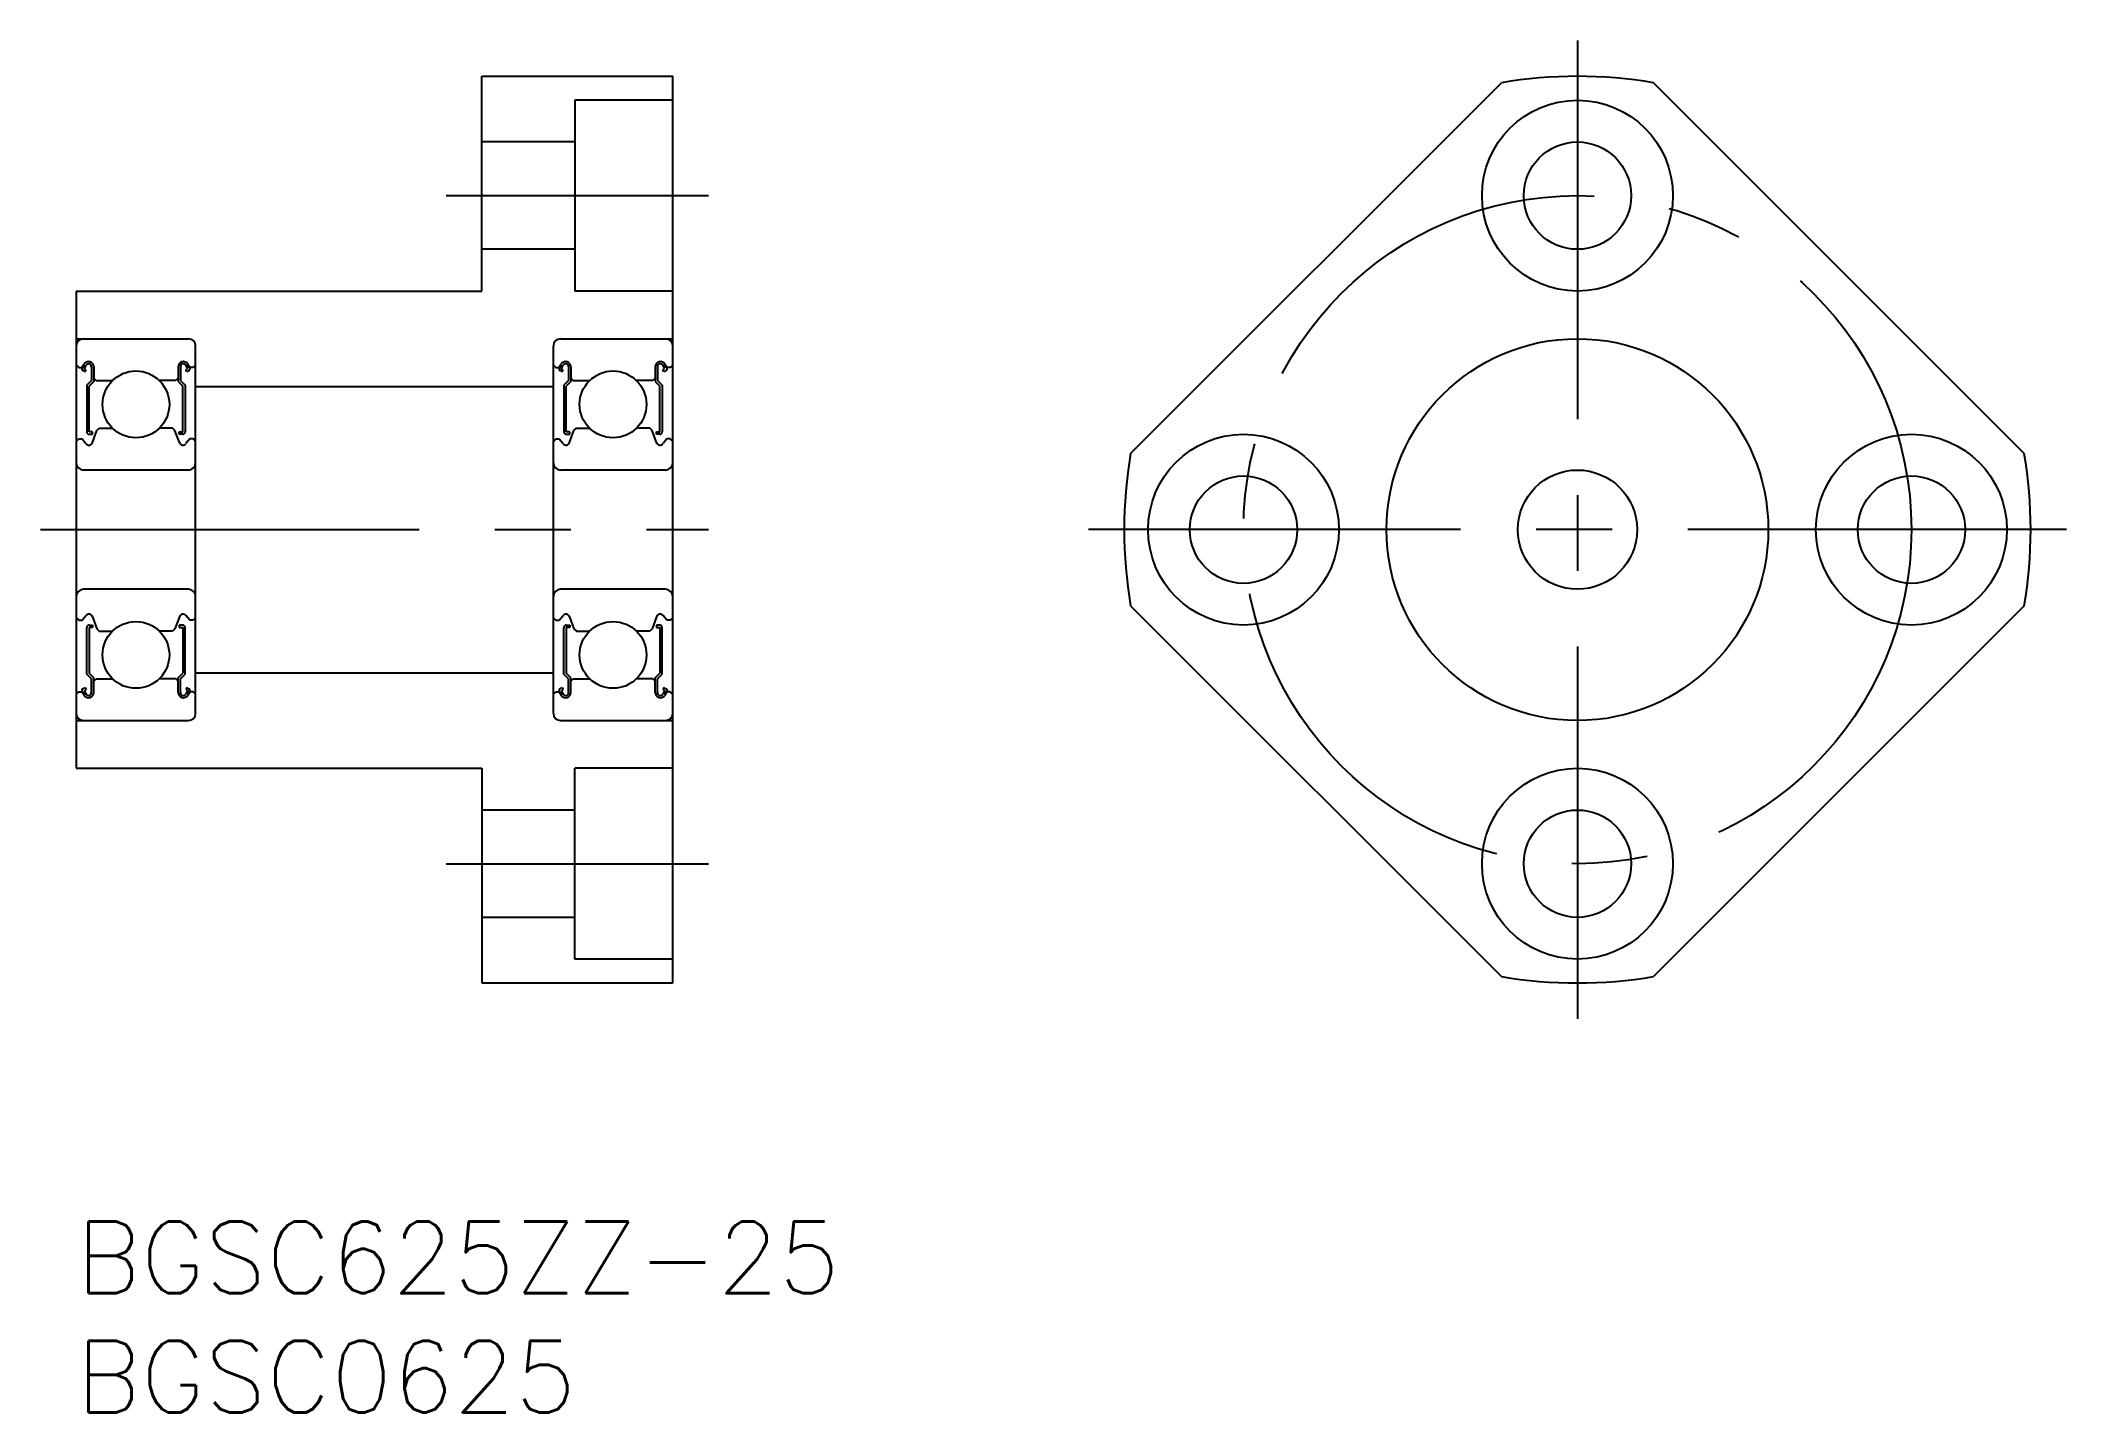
# Model space of a CAD drawing. Extents: x -1.5 to 83.4, y -8 to 49.5.
import ezdxf

# ---------------------------------------------------------------- set-up
doc = ezdxf.new("R2010")
doc.units = 0
doc.header["$LTSCALE"] = 0.5
doc.linetypes.add('CENTER', pattern=[50.8, 31.75, -6.35, 6.35, -6.35])
for name, color, linetype in [('MSM_CENTER', 1, 'CENTER'), ('MSM_CONTINUOUS', 7, 'CONTINUOUS'), ('MSM_PART_NUMBER', 7, 'CONTINUOUS')]:
    doc.layers.add(name, color=color, linetype=linetype)
doc.styles.get("Standard").update_dxf_attribs({"font": 'txt.shx', "height": 3, "bigfont": 'bigfont.shx'})

# ---------------------------------------------------------------- blocks, each defined once
blk = doc.blocks.new('*U1')
at = {"layer": 'MSM_PART_NUMBER'}
blk.add_text('BGSC625ZZ-25', height=3, dxfattribs=at).set_placement((0, -3))
blk = doc.blocks.new('*U2')
at = {"layer": 'MSM_PART_NUMBER'}
blk.add_text('BGSC0625', height=3, dxfattribs=at).set_placement((0, -8))

msp = doc.modelspace()

# ---------------------------------------------------------------- linework, layer by layer
at = {"layer": 'MSM_CENTER'}
for p, q in [((62.929, 49.5), (62.929, 8.5)), ((15.5, 43), (26.5, 43)), ((-1.5, 29), (26.5, 29)), ((83.429, 29), (42.429, 29)), ((15.5, 15), (26.5, 15))]:
    msp.add_line(p, q, dxfattribs=at)
msp.add_circle((62.929, 29), 14, dxfattribs=at)
at = {"layer": 'MSM_CONTINUOUS'}
for p, q in [((17, 48), (25, 48)), ((17, 39), (17, 48)), ((25, 10), (25, 48)), ((44.199, 32.19), (59.739, 47.73)), ((81.66, 32.19), (66.119, 47.73)), ((25, 47), (20.9, 47)), ((20.9, 47), (20.9, 39)), ((20.9, 45.25), (17, 45.25)), ((20.9, 40.75), (17, 40.75)), ((0, 39), (0, 19)), ((0, 39), (17, 39)), ((25, 39), (20.9, 39)), ((0, 37), (4.7, 37)), ((5, 21.3), (5, 36.7)), ((20, 21.3), (20, 36.7)), ((20.3, 37), (25, 37)), ((0, 35.9), (0.1, 35.8)), ((0.1, 35.8), (0.244, 35.8)), ((0.246, 35.803), (0.324, 35.934)), ((0.329, 35.751), (0.412, 35.892)), ((0.414, 35.702), (0.329, 35.751)), ((0.365, 35.618), (0.414, 35.702)), ((0.636, 35.831), (0.636, 35.25)), ((0.733, 35.822), (0.733, 35.209)), ((4.267, 35.822), (4.267, 35.209)), ((4.364, 35.831), (4.364, 35.25)), ((4.586, 35.702), (4.671, 35.751)), ((4.635, 35.618), (4.586, 35.702)), ((4.671, 35.751), (4.588, 35.892)), ((4.754, 35.803), (4.676, 35.934)), ((4.9, 35.8), (4.756, 35.8)), ((5, 35.9), (4.9, 35.8)), ((20, 35.9), (20.1, 35.8)), ((20.1, 35.8), (20.244, 35.8)), ((20.246, 35.803), (20.324, 35.934)), ((20.329, 35.751), (20.412, 35.892)), ((20.414, 35.702), (20.329, 35.751)), ((20.365, 35.618), (20.414, 35.702)), ((20.636, 35.831), (20.636, 35.25)), ((20.733, 35.822), (20.733, 35.209)), ((24.267, 35.822), (24.267, 35.209)), ((24.364, 35.831), (24.364, 35.25)), ((24.586, 35.702), (24.671, 35.751)), ((24.635, 35.618), (24.586, 35.702)), ((24.671, 35.751), (24.588, 35.892)), ((24.754, 35.803), (24.676, 35.934)), ((24.9, 35.8), (24.756, 35.8)), ((25, 35.9), (24.9, 35.8)), ((0.282, 35.665), (0.365, 35.618)), ((0.636, 35.25), (0.44, 35.054)), ((0.44, 35.054), (0.44, 33.1)), ((0.733, 35.209), (0.538, 35.014)), ((0.538, 33.098), (0.538, 35.014)), ((0.733, 35.35), (0.833, 35.25)), ((0.833, 35.25), (1.52, 35.25)), ((4.167, 35.25), (3.48, 35.25)), ((4.267, 35.35), (4.167, 35.25)), ((4.267, 35.209), (4.462, 35.014)), ((4.364, 35.25), (4.56, 35.054)), ((4.462, 33.098), (4.462, 35.014)), ((4.56, 35.054), (4.56, 33.1)), ((4.718, 35.665), (4.635, 35.618)), ((5, 35), (20, 35)), ((20.282, 35.665), (20.365, 35.618)), ((20.636, 35.25), (20.44, 35.054)), ((20.44, 35.054), (20.44, 33.1)), ((20.733, 35.209), (20.538, 35.014)), ((20.538, 33.098), (20.538, 35.014)), ((20.733, 35.35), (20.833, 35.25)), ((20.833, 35.25), (21.52, 35.25)), ((24.167, 35.25), (23.48, 35.25)), ((24.267, 35.35), (24.167, 35.25)), ((24.267, 35.209), (24.462, 35.014)), ((24.364, 35.25), (24.56, 35.054)), ((24.462, 33.098), (24.462, 35.014)), ((24.56, 35.054), (24.56, 33.1)), ((24.718, 35.665), (24.635, 35.618)), ((0.679, 32.651), (0.863, 33.156)), ((0.863, 33.156), (0.963, 33.25)), ((0.963, 33.25), (1.52, 33.25)), ((4.037, 33.25), (3.48, 33.25)), ((4.137, 33.156), (4.037, 33.25)), ((4.321, 32.651), (4.137, 33.156)), ((20.679, 32.651), (20.863, 33.156)), ((20.863, 33.156), (20.963, 33.25)), ((20.963, 33.25), (21.52, 33.25)), ((24.037, 33.25), (23.48, 33.25)), ((24.137, 33.156), (24.037, 33.25)), ((24.321, 32.651), (24.137, 33.156)), ((0, 32.7), (0.1, 32.8)), ((0.1, 32.8), (0.244, 32.8)), ((0.244, 32.8), (0.405, 32.604)), ((0.684, 33.098), (0.538, 33.098)), ((0.54, 33), (0.684, 33)), ((0.684, 33), (0.684, 33.098)), ((4.316, 33), (4.316, 33.098)), ((4.316, 33.098), (4.462, 33.098)), ((4.46, 33), (4.316, 33)), ((4.756, 32.8), (4.595, 32.604)), ((4.9, 32.8), (4.756, 32.8)), ((5, 32.7), (4.9, 32.8)), ((20, 32.7), (20.1, 32.8)), ((20.1, 32.8), (20.244, 32.8)), ((20.244, 32.8), (20.405, 32.604)), ((20.684, 33.098), (20.538, 33.098)), ((20.54, 33), (20.684, 33)), ((20.684, 33), (20.684, 33.098)), ((24.316, 33), (24.316, 33.098)), ((24.316, 33.098), (24.462, 33.098)), ((24.46, 33), (24.316, 33)), ((24.756, 32.8), (24.595, 32.604)), ((24.9, 32.8), (24.756, 32.8)), ((25, 32.7), (24.9, 32.8)), ((4.7, 31.5), (0.3, 31.5)), ((24.7, 31.5), (20.3, 31.5)), ((4.7, 26.5), (0.3, 26.5)), ((24.7, 26.5), (20.3, 26.5)), ((44.199, 25.81), (59.739, 10.27)), ((81.66, 25.81), (66.119, 10.27)), ((0, 25.3), (0.1, 25.2)), ((0.1, 25.2), (0.244, 25.2)), ((0.244, 25.2), (0.405, 25.396)), ((0.44, 22.946), (0.44, 24.9)), ((0.538, 24.902), (0.538, 22.986)), ((0.684, 24.902), (0.538, 24.902)), ((0.54, 25), (0.684, 25)), ((0.679, 25.349), (0.863, 24.844)), ((0.684, 25), (0.684, 24.902)), ((0.863, 24.844), (0.963, 24.75)), ((0.963, 24.75), (1.52, 24.75)), ((4.037, 24.75), (3.48, 24.75)), ((4.137, 24.844), (4.037, 24.75)), ((4.321, 25.349), (4.137, 24.844)), ((4.46, 25), (4.316, 25)), ((4.316, 25), (4.316, 24.902)), ((4.316, 24.902), (4.462, 24.902)), ((4.462, 24.902), (4.462, 22.986)), ((4.56, 22.946), (4.56, 24.9)), ((4.756, 25.2), (4.595, 25.396)), ((4.9, 25.2), (4.756, 25.2)), ((5, 25.3), (4.9, 25.2)), ((20, 25.3), (20.1, 25.2)), ((20.1, 25.2), (20.244, 25.2)), ((20.244, 25.2), (20.405, 25.396)), ((20.44, 22.946), (20.44, 24.9)), ((20.538, 24.902), (20.538, 22.986)), ((20.684, 24.902), (20.538, 24.902)), ((20.54, 25), (20.684, 25)), ((20.679, 25.349), (20.863, 24.844)), ((20.684, 25), (20.684, 24.902)), ((20.863, 24.844), (20.963, 24.75)), ((20.963, 24.75), (21.52, 24.75)), ((24.037, 24.75), (23.48, 24.75)), ((24.137, 24.844), (24.037, 24.75)), ((24.321, 25.349), (24.137, 24.844)), ((24.46, 25), (24.316, 25)), ((24.316, 25), (24.316, 24.902)), ((24.316, 24.902), (24.462, 24.902)), ((24.462, 24.902), (24.462, 22.986)), ((24.56, 22.946), (24.56, 24.9)), ((24.756, 25.2), (24.595, 25.396)), ((24.9, 25.2), (24.756, 25.2)), ((25, 25.3), (24.9, 25.2)), ((0.636, 22.75), (0.44, 22.946)), ((0.733, 22.791), (0.538, 22.986)), ((4.267, 22.791), (4.462, 22.986)), ((4.364, 22.75), (4.56, 22.946)), ((5, 23), (20, 23)), ((20.636, 22.75), (20.44, 22.946)), ((20.733, 22.791), (20.538, 22.986)), ((24.267, 22.791), (24.462, 22.986)), ((24.364, 22.75), (24.56, 22.946)), ((0, 22.1), (0.1, 22.2)), ((0.1, 22.2), (0.244, 22.2)), ((0.246, 22.197), (0.324, 22.066)), ((0.282, 22.335), (0.365, 22.382)), ((0.414, 22.298), (0.329, 22.249)), ((0.329, 22.249), (0.412, 22.108)), ((0.365, 22.382), (0.414, 22.298)), ((0.636, 22.169), (0.636, 22.75)), ((0.733, 22.178), (0.733, 22.791)), ((0.733, 22.65), (0.833, 22.75)), ((0.833, 22.75), (1.52, 22.75)), ((4.167, 22.75), (3.48, 22.75)), ((4.267, 22.65), (4.167, 22.75)), ((4.267, 22.178), (4.267, 22.791)), ((4.364, 22.169), (4.364, 22.75)), ((4.635, 22.382), (4.586, 22.298)), ((4.586, 22.298), (4.671, 22.249)), ((4.671, 22.249), (4.588, 22.108)), ((4.718, 22.335), (4.635, 22.382)), ((4.754, 22.197), (4.676, 22.066)), ((4.9, 22.2), (4.756, 22.2)), ((5, 22.1), (4.9, 22.2)), ((20, 22.1), (20.1, 22.2)), ((20.1, 22.2), (20.244, 22.2)), ((20.246, 22.197), (20.324, 22.066)), ((20.282, 22.335), (20.365, 22.382)), ((20.414, 22.298), (20.329, 22.249)), ((20.329, 22.249), (20.412, 22.108)), ((20.365, 22.382), (20.414, 22.298)), ((20.636, 22.169), (20.636, 22.75)), ((20.733, 22.178), (20.733, 22.791)), ((20.733, 22.65), (20.833, 22.75)), ((20.833, 22.75), (21.52, 22.75)), ((24.167, 22.75), (23.48, 22.75)), ((24.267, 22.65), (24.167, 22.75)), ((24.267, 22.178), (24.267, 22.791)), ((24.364, 22.169), (24.364, 22.75)), ((24.635, 22.382), (24.586, 22.298)), ((24.586, 22.298), (24.671, 22.249)), ((24.671, 22.249), (24.588, 22.108)), ((24.718, 22.335), (24.635, 22.382)), ((24.754, 22.197), (24.676, 22.066)), ((24.9, 22.2), (24.756, 22.2)), ((25, 22.1), (24.9, 22.2)), ((0, 21), (4.7, 21)), ((20.3, 21), (25, 21)), ((0, 19), (17, 19)), ((17, 19), (17, 10)), ((25, 19), (20.9, 19)), ((20.9, 11), (20.9, 19)), ((20.9, 17.25), (17, 17.25)), ((20.9, 12.75), (17, 12.75)), ((25, 11), (20.9, 11)), ((17, 10), (25, 10))]:
    msp.add_line(p, q, dxfattribs=at)
for centre, radius in [((62.929, 43), 4), ((62.929, 43), 2.25), ((62.929, 29), 8), ((2.5, 34.25), 1.4), ((22.5, 34.25), 1.4), ((48.929, 29), 4), ((76.929, 29), 4), ((62.929, 29), 2.5), ((48.929, 29), 2.25), ((76.929, 29), 2.25), ((2.5, 23.75), 1.4), ((22.5, 23.75), 1.4), ((62.929, 15), 4), ((62.929, 15), 2.25)]:
    msp.add_circle(centre, radius, dxfattribs=at)
for centre, radius, start, end in [((62.929, 29), 19, 80.3345, 99.6655), ((0.3, 36.7), 0.3, 90, 180), ((4.7, 36.7), 0.3, 0, 90), ((20.3, 36.7), 0.3, 90, 180), ((24.7, 36.7), 0.3, 0, 90), ((0.332, 35.752), 0.1, 149.38056, 240.00001), ((0.513, 35.822), 0.22, 0, 149.38056), ((0.516, 35.831), 0.12, 0, 149.37366), ((4.487, 35.822), 0.22, 30.61944, 180), ((4.484, 35.831), 0.12, 30.62634, 180), ((4.668, 35.752), 0.1, 299.99999, 30.61944), ((20.332, 35.752), 0.1, 149.38056, 240.00001), ((20.513, 35.822), 0.22, 0, 149.38056), ((20.516, 35.831), 0.12, 0, 149.37366), ((24.487, 35.822), 0.22, 30.61944, 180), ((24.484, 35.831), 0.12, 30.62634, 180), ((24.668, 35.752), 0.1, 299.99999, 30.61944), ((0.529, 32.705), 0.16, 219.27643, 340.00002), ((0.54, 33.1), 0.1, 180, 270), ((4.471, 32.705), 0.16, 199.99998, 320.72357), ((4.46, 33.1), 0.1, 270, 0), ((20.529, 32.705), 0.16, 219.27643, 340.00002), ((20.54, 33.1), 0.1, 180, 270), ((24.471, 32.705), 0.16, 199.99998, 320.72357), ((24.46, 33.1), 0.1, 270, 0), ((0.3, 31.8), 0.3, 180, 270), ((4.7, 31.8), 0.3, 270, 0), ((20.3, 31.8), 0.3, 180, 270), ((24.7, 31.8), 0.3, 270, 0), ((62.929, 29), 19, 170.3345, 189.6655), ((62.929, 29), 19, 350.3345, 9.6655), ((0.3, 26.2), 0.3, 90, 180), ((4.7, 26.2), 0.3, 0, 90), ((20.3, 26.2), 0.3, 90, 180), ((24.7, 26.2), 0.3, 0, 90), ((0.529, 25.295), 0.16, 19.99998, 140.72357), ((0.54, 24.9), 0.1, 90, 180), ((4.471, 25.295), 0.16, 39.27643, 160.00002), ((4.46, 24.9), 0.1, 0, 90), ((20.529, 25.295), 0.16, 19.99998, 140.72357), ((20.54, 24.9), 0.1, 90, 180), ((24.471, 25.295), 0.16, 39.27643, 160.00002), ((24.46, 24.9), 0.1, 0, 90), ((0.332, 22.248), 0.1, 119.99999, 210.61944), ((0.513, 22.178), 0.22, 210.61944, 0), ((0.516, 22.169), 0.12, 210.62634, 0), ((4.487, 22.178), 0.22, 180, 329.38056), ((4.484, 22.169), 0.12, 180, 329.37366), ((4.668, 22.248), 0.1, 329.38056, 60.00001), ((20.332, 22.248), 0.1, 119.99999, 210.61944), ((20.513, 22.178), 0.22, 210.61944, 0), ((20.516, 22.169), 0.12, 210.62634, 0), ((24.487, 22.178), 0.22, 180, 329.38056), ((24.484, 22.169), 0.12, 180, 329.37366), ((24.668, 22.248), 0.1, 329.38056, 60.00001), ((0.3, 21.3), 0.3, 180, 270), ((4.7, 21.3), 0.3, 270, 0), ((20.3, 21.3), 0.3, 180, 270), ((24.7, 21.3), 0.3, 270, 0), ((62.929, 29), 19, 260.3345, 279.6655)]:
    msp.add_arc(centre, radius, start, end, dxfattribs=at)

# ---------------------------------------------------------------- block references
for name in ['*U1', '*U2']:
    msp.add_blockref(name, (0, 0), dxfattribs=at)

doc.saveas('drawing.dxf')
